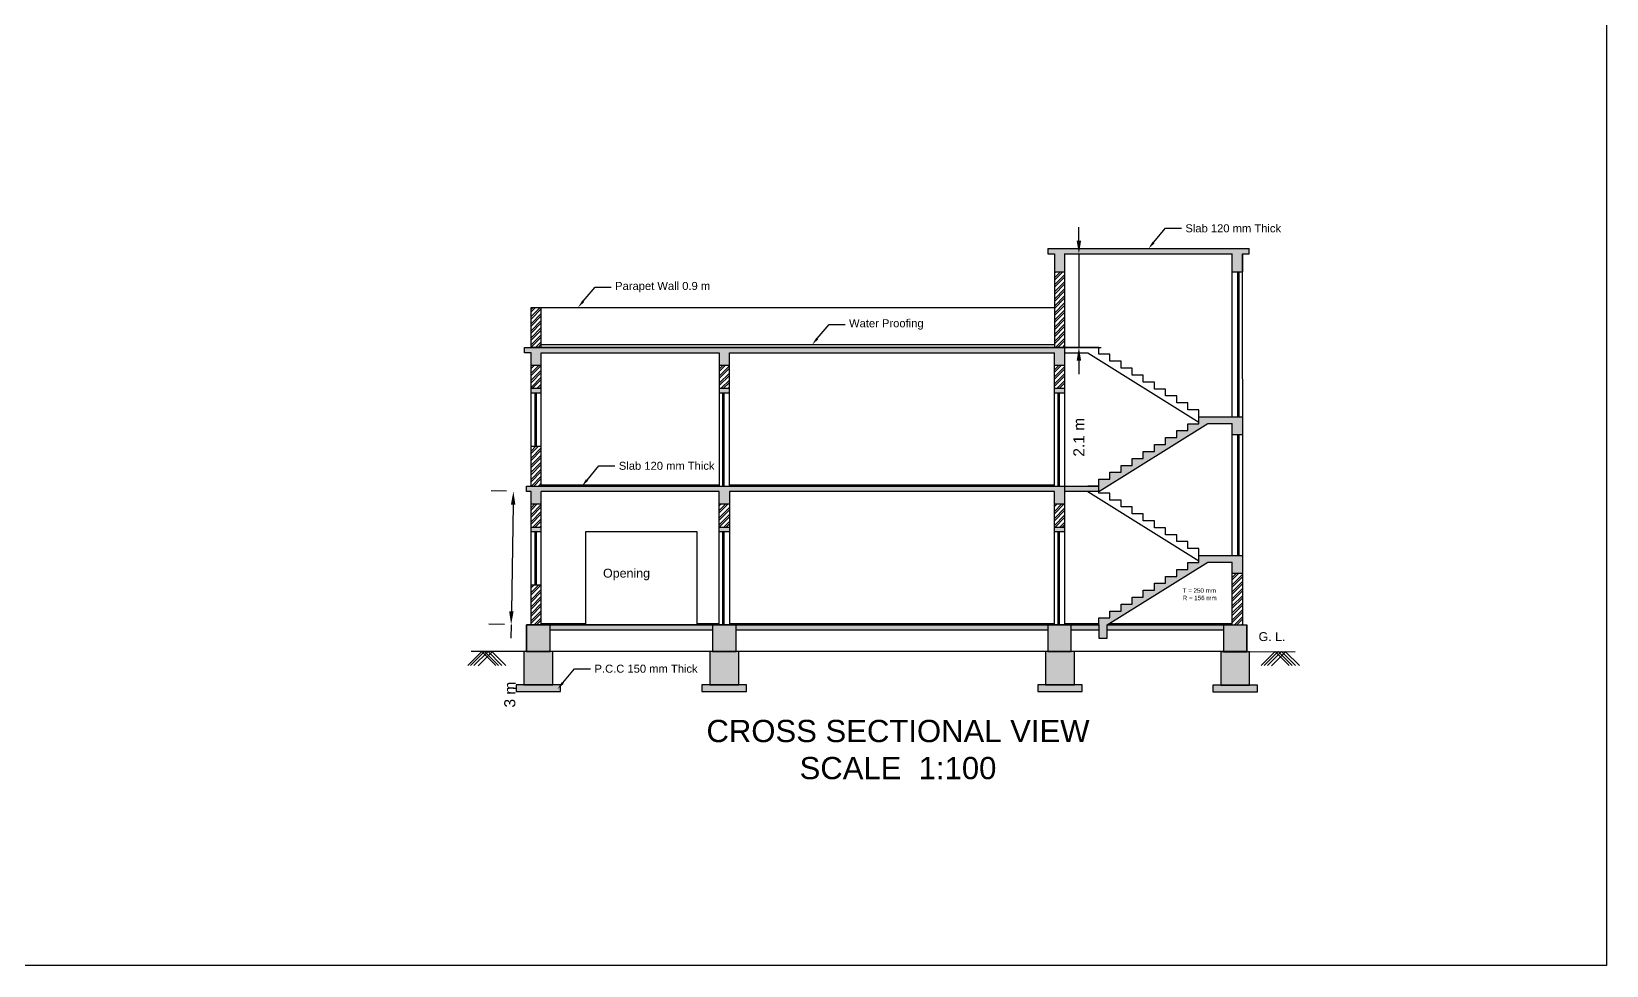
# Model space of a CAD drawing. Header units: metres. Extents: x 110.99 to 114.47, y 64.05 to 69.57.
# Drawn here: x 111.5787 to 111.9329, y 66.685 to 66.895 of the extents above; entities that cross this region are included whole.
import ezdxf
from ezdxf import colors
from ezdxf.entities.mleader import LeaderData, LeaderLine
from ezdxf.math import Vec2, Vec3

# ---------------------------------------------------------------- set-up
doc = ezdxf.new("R2010")
doc.units = ezdxf.units.M
doc.header["$MEASUREMENT"] = 0
for name, color, linetype in [('1.WALL', 7, 'Continuous'), ('8.TEXT', 7, 'Continuous'), ('SCALE', 3, 'Continuous'), ('SECTION LINE', 3, 'Continuous')]:
    doc.layers.add(name, color=color, linetype=linetype)
doc.styles.get("Standard").update_dxf_attribs({"font": 'arial.ttf'})
doc.dimstyles.new('ISO-25', dxfattribs={"dimtxt": 0.0025, "dimasz": 0.003, "dimexe": 0.005, "dimexo": 0.005, "dimgap": 0.01, "dimtad": 0, "dimdsep": 46, "dimtxsty": 'Standard', "dimcen": 2.5, "dimadec": 0, "dimazin": 0, "dimtfac": 1, "dimtmove": 0, "dimatfit": 3, "dimfxl": 1, "dimarcsym": 0})
pattern_1 = [(50, (111.6270594, 66.49484355), (0.0007172602, -6.27521e-05), [7.5e-05, -0.000825]), (355, (111.6270594, 66.49484355), (-0.0001387513, 0.0007521921), [6e-05, -0.00066]), (100.45144, (111.6271192, 66.4948383), (0.0005785088, 0.00068944), [6.37402e-05, -0.0007011421]), (46.1842, (111.6270594, 66.49504355), (0.0010672413, -0.0001655193), [0.0001125, -0.0012375]), (96.63564, (111.6271484, 66.4950298), (0.000934662, 0.0009741186), [9.56103e-05, -0.0010517138]), (351.18416, (111.6270594, 66.4950435), (0.000934662, 0.0009741186), [9e-05, -0.00099]), (21, (111.6271594, 66.49499355), (0.00059690705, -0.0004026189), [7.5e-05, -0.000825]), (326, (111.6271594, 66.49499355), (0.0002433153, 0.00072515), [6e-05, -0.00066]), (71.45144, (111.6272092, 66.49496), (0.0008402224, 0.0003225312), [6.37402e-05, -0.0007011421]), (37.5, (111.62705943, 66.49484355), (1.215986e-05, 0.00033289385), [0, -0.000652, 0, -0.00067, 0, -0.0006625]), (7.5, (111.62705943, 66.49484355), (0.00026306954, 0.0003944117), [0, -0.000382, 0, -0.000637, 0, -0.0002525]), (327.5, (111.62683643, 66.49484355), (0.00053382244, -2.255487e-05), [0, -0.00025, 0, -0.00078, 0, -0.001035]), (317.5, (111.62673643, 66.49484355), (0.00058318617, 0.000100105), [0, -0.000325, 0, -0.000518, 0, -0.000735])]

# ---------------------------------------------------------------- blocks, each defined once
blk = doc.blocks.new('*D114')
at = {"layer": '1.WALL', "color": 0, "linetype": 'Continuous', "lineweight": -2, "transparency": 16777216}
for p, q in [((111.81427, 66.84799), (111.81427, 66.85099)), ((111.81427, 66.84499), (111.81427, 66.82399)), ((111.81606, 66.84499), (111.81927, 66.84499)), ((111.81606, 66.82399), (111.81927, 66.82399)), ((111.81427, 66.82099), (111.81427, 66.81799))]:
    blk.add_line(p, q, dxfattribs=at)
at = {"layer": '1.WALL', "color": 0, "linetype": 'Continuous', "transparency": 16777216}
for points in [[(111.81377, 66.84799), (111.81477, 66.84799), (111.81427, 66.84499)], [(111.81377, 66.82099), (111.81477, 66.82099), (111.81427, 66.82399)]]:
    blk.add_solid(points, dxfattribs=at)
at = {"layer": 'Defpoints', "color": 0, "linetype": 'Continuous', "transparency": 16777216}
for p in [(111.81106, 66.84499), (111.81106, 66.82399), (111.81427, 66.82399)]:
    blk.add_point(p, dxfattribs=at)
at = {"layer": '1.WALL', "color": 0, "linetype": 'Continuous', "transparency": 16777216, "insert": (111.81427, 66.80378), "char_height": 0.0025, "attachment_point": 5, "rotation": 90}
blk.add_mtext('2.1 m', dxfattribs=at)
blk = doc.blocks.new('*D115')
at = {"layer": '1.WALL', "color": 0, "linetype": 'Continuous', "lineweight": -2, "transparency": 16777216}
for p, q in [((111.68556, 66.79167), (111.68209, 66.79173)), ((111.68704, 66.78864), (111.68664, 66.76464)), ((111.68506, 66.76167), (111.68159, 66.76173)), ((111.68659, 66.76164), (111.68654, 66.75864))]:
    blk.add_line(p, q, dxfattribs=at)
at = {"layer": '1.WALL', "color": 0, "linetype": 'Continuous', "transparency": 16777216}
for points in [[(111.68654, 66.78865), (111.68754, 66.78864), (111.68709, 66.79164)], [(111.68614, 66.76465), (111.68714, 66.76463), (111.68659, 66.76164)]]:
    blk.add_solid(points, dxfattribs=at)
at = {"layer": 'Defpoints', "color": 0, "linetype": 'Continuous', "transparency": 16777216}
for p in [(111.69056, 66.79159), (111.68659, 66.76164), (111.69006, 66.76159)]:
    blk.add_point(p, dxfattribs=at)
at = {"layer": '1.WALL', "color": 0, "linetype": 'Continuous', "transparency": 16777216, "insert": (111.68633, 66.74592), "char_height": 0.0025, "attachment_point": 5, "rotation": 89.0452}
blk.add_mtext('3 m', dxfattribs=at)

msp = doc.modelspace()

# ---------------------------------------------------------------- hatches: boundary and pattern name
at = {"true_color": 0x939598}
h = msp.add_hatch(dxfattribs=at)
h.set_pattern_fill('AR-CONC', color=252, scale=0.0001)
h.set_pattern_definition(pattern_1)
h.paths.add_polyline_path([(111.81106, 66.79279), (111.69006, 66.79279), (111.69006, 66.79159), (111.69106, 66.79159), (111.69106, 66.78879), (111.69336, 66.78879), (111.69336, 66.79159), (111.73336, 66.79159), (111.73336, 66.78879), (111.73566, 66.78879), (111.73566, 66.79159), (111.80876, 66.79159), (111.80876, 66.78879), (111.81106, 66.78879)])
h.paths.add_polyline_path([(111.73566, 66.82279), (111.80876, 66.82279), (111.80876, 66.81999), (111.81106, 66.81999), (111.81106, 66.82399), (111.69336, 66.82399), (111.69106, 66.82399), (111.68956, 66.82399), (111.68956, 66.82279), (111.69106, 66.82279), (111.69106, 66.81999), (111.69336, 66.81999), (111.69336, 66.82279), (111.73336, 66.82279), (111.73336, 66.81999), (111.73566, 66.81999)])
h.paths.add_polyline_path([(111.80726, 66.76159), (111.73716, 66.76159), (111.73716, 66.76039), (111.80726, 66.76039)])
h.paths.add_polyline_path([(111.73186, 66.76159), (111.69536, 66.76159), (111.69536, 66.76039), (111.73186, 66.76039)])
h.paths.add_polyline_path([(111.84126, 66.76159), (111.82064, 66.76159), (111.82064, 66.76039), (111.84126, 66.76039)])
h.paths.add_polyline_path([(111.81876, 66.76159), (111.81256, 66.76159), (111.81256, 66.76039), (111.81876, 66.76039)])
h.paths.add_polyline_path([(111.84676, 66.76159), (111.84126, 66.76159), (111.84126, 66.76039), (111.84676, 66.76039)])
h = msp.add_hatch(dxfattribs=at)
h.set_pattern_fill('AR-CONC', color=252, scale=0.0001)
h.set_pattern_definition(pattern_1)
h.paths.add_polyline_path([(111.85106, 66.80839), (111.84126, 66.80839), (111.84126, 66.80683), (111.83876, 66.80683), (111.83876, 66.80527), (111.83626, 66.80527), (111.83626, 66.80371), (111.83376, 66.80371), (111.83376, 66.80215), (111.83126, 66.80215), (111.83126, 66.80059), (111.82876, 66.80059), (111.82876, 66.79903), (111.82626, 66.79903), (111.82626, 66.79747), (111.82376, 66.79747), (111.82376, 66.79591), (111.82126, 66.79591), (111.82126, 66.79435), (111.81876, 66.79435), (111.81876, 66.79279), (111.81876, 66.79161), (111.84324, 66.80689), (111.84876, 66.80689), (111.84876, 66.80439), (111.85106, 66.80439)])
h.paths.add_polyline_path([(111.81876, 66.79279), (111.81626, 66.79279), (111.81106, 66.79279), (111.81106, 66.79159), (111.81872, 66.79159), (111.81876, 66.79161)])
h.paths.add_polyline_path([(111.84324, 66.77569), (111.84876, 66.77569), (111.84876, 66.77319), (111.85106, 66.77319), (111.85106, 66.77719), (111.84126, 66.77719), (111.84126, 66.77563), (111.83876, 66.77563), (111.83876, 66.77407), (111.83626, 66.77407), (111.83626, 66.77251), (111.83376, 66.77251), (111.83376, 66.77095), (111.83126, 66.77095), (111.83126, 66.76939), (111.82876, 66.76939), (111.82876, 66.76783), (111.82626, 66.76783), (111.82626, 66.76627), (111.82376, 66.76627), (111.82376, 66.76471), (111.82126, 66.76471), (111.82126, 66.76315), (111.81876, 66.76315), (111.81876, 66.76159), (111.82064, 66.76159)])
h.paths.add_polyline_path([(111.82064, 66.76159), (111.81876, 66.76159), (111.81876, 66.75859), (111.82064, 66.75859)])
h.paths.add_polyline_path([(111.815, 66.74809), (111.805, 66.74809), (111.805, 66.74659), (111.815, 66.74659)])
h.paths.add_polyline_path([(111.85441, 66.74807), (111.84441, 66.74807), (111.84441, 66.74659), (111.85441, 66.74659)])
h.paths.add_polyline_path([(111.73951, 66.74809), (111.72951, 66.74809), (111.72951, 66.74659), (111.73951, 66.74659)])
h.paths.add_polyline_path([(111.69771, 66.74809), (111.68771, 66.74809), (111.68771, 66.74659), (111.69771, 66.74659)])
at = {"true_color": 0x636466}
h = msp.add_hatch(dxfattribs=at)
h.set_pattern_fill('ANSI33', color=251, scale=0.005)
h.set_pattern_definition([(45, (111.6270594, 66.4948435), (-0.0008838835, 0.0008838835), []), (45, (111.6279433, 66.4948435), (-0.0008838835, 0.0008838835), [0.000625, -0.0003125])])
h.paths.add_polyline_path([(111.73776, 66.75559), (111.73126, 66.75559), (111.73126, 66.74809), (111.73776, 66.74809)])
h.paths.add_polyline_path([(111.73716, 66.76159), (111.73186, 66.76159), (111.73186, 66.75559), (111.73716, 66.75559)])
h.paths.add_polyline_path([(111.69596, 66.75559), (111.68946, 66.75559), (111.68946, 66.74809), (111.69596, 66.74809)])
h.paths.add_polyline_path([(111.69536, 66.76159), (111.69006, 66.76159), (111.69006, 66.75559), (111.69536, 66.75559)])
h.paths.add_polyline_path([(111.81256, 66.76159), (111.81106, 66.76159), (111.80726, 66.76159), (111.80726, 66.75559), (111.81256, 66.75559)])
h.paths.add_polyline_path([(111.81325, 66.75559), (111.80675, 66.75559), (111.80675, 66.74809), (111.81325, 66.74809)])
h.paths.add_polyline_path([(111.85266, 66.75557), (111.84616, 66.75557), (111.84616, 66.74809), (111.85266, 66.74809)])
h.paths.add_polyline_path([(111.85206, 66.76157), (111.84676, 66.76157), (111.84676, 66.75559), (111.85206, 66.75559)])
at = {"layer": '1.WALL'}
h = msp.add_hatch(dxfattribs=at)
h.set_pattern_fill('ANSI32', color=1, scale=0.003, style=0)
h.set_pattern_definition([(45, (111.2126757, 66.4949222), (-0.0007954951, 0.0007954951), []), (45, (111.213206, 66.4949222), (-0.0007954951, 0.0007954951), [])])
h.paths.add_polyline_path([(111.81106, 66.84099), (111.80876, 66.84099), (111.80876, 66.82399), (111.81106, 66.82399)])
h.paths.add_polyline_path([(111.81106, 66.81999), (111.80876, 66.81999), (111.80876, 66.81479), (111.81106, 66.81479)])
h.paths.add_polyline_path([(111.81106, 66.78879), (111.80876, 66.78879), (111.80876, 66.78359), (111.81106, 66.78359)])
at = {"layer": '8.TEXT', "true_color": 0x939598}
h = msp.add_hatch(dxfattribs=at)
h.set_pattern_fill('AR-CONC', color=252, scale=0.0001)
h.set_pattern_definition(pattern_1)
h.paths.add_polyline_path([(111.81106, 66.84499), (111.84876, 66.84499), (111.84876, 66.84099), (111.85106, 66.84099), (111.85106, 66.84499), (111.85256, 66.84499), (111.85256, 66.84619), (111.80726, 66.84619), (111.80726, 66.84499), (111.80876, 66.84499), (111.80876, 66.84099), (111.81106, 66.84099)])
at = {"layer": '8.TEXT'}
h = msp.add_hatch(dxfattribs=at)
h.set_pattern_fill('ANSI32', color=1, scale=0.003)
h.set_pattern_definition([(45, (111.6270594, 66.4948435), (-0.000795495, 0.000795495), []), (45, (111.6275898, 66.4948435), (-0.000795495, 0.000795495), [])])
h.paths.add_polyline_path([(111.73566, 66.81479), (111.73566, 66.81999), (111.73336, 66.81999), (111.73336, 66.81479)])
h.paths.add_polyline_path([(111.73566, 66.78359), (111.73566, 66.78879), (111.73336, 66.78879), (111.73336, 66.78359)])
h.paths.add_polyline_path([(111.84876, 66.76159), (111.85106, 66.76159), (111.85106, 66.77319), (111.84876, 66.77319)])
h.paths.add_polyline_path([(111.69106, 66.82399), (111.69336, 66.82399), (111.69336, 66.83299), (111.69106, 66.83299)])
h.paths.add_polyline_path([(111.69106, 66.81999), (111.69106, 66.81479), (111.69336, 66.81479), (111.69336, 66.81999)])
h.paths.add_polyline_path([(111.69336, 66.78359), (111.69336, 66.78879), (111.69106, 66.78879), (111.69106, 66.78359)])
h.paths.add_polyline_path([(111.69106, 66.79279), (111.69336, 66.79279), (111.69336, 66.80179), (111.69106, 66.80179)])
h.paths.add_polyline_path([(111.69106, 66.77059), (111.69106, 66.76159), (111.69336, 66.76159), (111.69336, 66.77059)])
at = {"layer": '8.TEXT', "true_color": 0x939598}
h = msp.add_hatch(dxfattribs=at)
h.set_pattern_fill('AR-CONC', color=252, scale=0.0001)
h.set_pattern_definition(pattern_1)
h.paths.add_polyline_path([(111.80876, 66.81479), (111.80876, 66.81379), (111.81106, 66.81379), (111.81106, 66.81479)])
h.paths.add_polyline_path([(111.73336, 66.81479), (111.73336, 66.81379), (111.73566, 66.81379), (111.73566, 66.81479)])
h.paths.add_polyline_path([(111.69106, 66.81479), (111.69106, 66.81379), (111.69336, 66.81379), (111.69336, 66.81479)])
h.paths.add_polyline_path([(111.69336, 66.78259), (111.69336, 66.78359), (111.69106, 66.78359), (111.69106, 66.78259)])
h.paths.add_polyline_path([(111.73336, 66.78359), (111.73336, 66.78259), (111.73566, 66.78259), (111.73566, 66.78359)])
h.paths.add_polyline_path([(111.81106, 66.78259), (111.81106, 66.78359), (111.80876, 66.78359), (111.80876, 66.78259)])

# ---------------------------------------------------------------- linework, layer by layer
at = {"color": 7}
for p, q in [((111.80726, 66.84619), (111.85256, 66.84619)), ((111.80726, 66.84619), (111.80726, 66.84499)), ((111.80726, 66.84499), (111.80876, 66.84499)), ((111.80876, 66.84499), (111.80876, 66.82399)), ((111.81106, 66.84499), (111.81106, 66.82399)), ((111.81106, 66.84499), (111.84876, 66.84499)), ((111.84876, 66.84099), (111.84876, 66.84499)), ((111.84876, 66.84099), (111.84876, 66.84499)), ((111.85106, 66.84499), (111.85256, 66.84499)), ((111.85106, 66.84099), (111.85106, 66.84499)), ((111.85256, 66.84499), (111.85256, 66.84619)), ((111.80876, 66.84099), (111.81106, 66.84099)), ((111.84876, 66.80839), (111.84876, 66.84099)), ((111.84876, 66.84099), (111.85106, 66.84099)), ((111.69336, 66.82399), (111.69336, 66.83299)), ((111.68956, 66.82399), (111.81876, 66.82399)), ((111.68956, 66.82279), (111.68956, 66.82399)), ((111.80876, 66.82459), (111.80876, 66.82399)), ((111.81106, 66.82399), (111.81106, 66.79279)), ((111.69106, 66.82279), (111.68956, 66.82279)), ((111.69106, 66.81999), (111.69336, 66.81999)), ((111.69336, 66.79279), (111.69336, 66.82279)), ((111.73336, 66.82279), (111.73336, 66.79279)), ((111.73336, 66.81999), (111.73566, 66.81999)), ((111.73566, 66.79279), (111.73566, 66.82279)), ((111.80876, 66.79279), (111.80876, 66.82279)), ((111.80876, 66.81999), (111.81106, 66.81999)), ((111.84876, 66.79279), (111.84876, 66.80689)), ((111.69006, 66.79279), (111.81876, 66.79279)), ((111.69006, 66.79159), (111.69006, 66.79279)), ((111.69106, 66.79159), (111.69006, 66.79159)), ((111.69106, 66.76159), (111.69106, 66.79159)), ((111.69336, 66.79309), (111.73336, 66.79309)), ((111.73336, 66.79159), (111.69336, 66.79159)), ((111.69336, 66.76159), (111.69336, 66.79159)), ((111.73336, 66.76159), (111.73336, 66.79159)), ((111.73566, 66.79309), (111.80876, 66.79309)), ((111.80876, 66.79159), (111.73566, 66.79159)), ((111.73566, 66.79159), (111.73566, 66.76159)), ((111.80876, 66.76159), (111.80876, 66.79159)), ((111.81106, 66.79279), (111.81106, 66.76159)), ((111.81876, 66.79159), (111.81106, 66.79159)), ((111.84876, 66.77719), (111.84876, 66.79279)), ((111.85106, 66.79279), (111.85106, 66.76159)), ((111.69106, 66.78879), (111.69336, 66.78879)), ((111.73336, 66.78879), (111.73566, 66.78879)), ((111.80876, 66.78879), (111.81106, 66.78879)), ((111.84876, 66.76159), (111.84876, 66.77569)), ((111.69006, 66.75559), (111.69006, 66.76159)), ((111.69006, 66.76159), (111.81876, 66.76159)), ((111.81106, 66.76189), (111.81876, 66.76189)), ((111.81106, 66.76159), (111.81256, 66.76159)), ((111.82064, 66.76159), (111.85206, 66.76159)), ((111.82112, 66.76189), (111.84876, 66.76189)), ((111.85206, 66.76159), (111.85206, 66.75559)), ((111.85206, 66.75559), (111.69006, 66.75559))]:
    msp.add_line(p, q, dxfattribs=at)
at = {"color": 3}
for p, q in [((111.81629, 66.82279), (111.84126, 66.80721)), ((111.81876, 66.79161), (111.84324, 66.80689)), ((111.84126, 66.80839), (111.85106, 66.80839)), ((111.84126, 66.80683), (111.84126, 66.80839)), ((111.84324, 66.80689), (111.84876, 66.80689)), ((111.84876, 66.80439), (111.85106, 66.80439)), ((111.81629, 66.79159), (111.84126, 66.77601)), ((111.84126, 66.77563), (111.84126, 66.77719)), ((111.84126, 66.77719), (111.85106, 66.77719)), ((111.82064, 66.76159), (111.84324, 66.77569)), ((111.84324, 66.77569), (111.84876, 66.77569)), ((111.84876, 66.77319), (111.85106, 66.77319)), ((111.81876, 66.76159), (111.81876, 66.75859)), ((111.82064, 66.75859), (111.82064, 66.76159)), ((111.81876, 66.75859), (111.82064, 66.75859))]:
    msp.add_line(p, q, dxfattribs=at)
at = {"color": 6}
for p, q in [((111.69106, 66.81479), (111.69336, 66.81479)), ((111.69106, 66.81379), (111.69336, 66.81379)), ((111.73336, 66.81479), (111.73566, 66.81479)), ((111.73336, 66.81379), (111.73566, 66.81379)), ((111.80876, 66.81479), (111.81106, 66.81479)), ((111.80876, 66.81379), (111.81106, 66.81379)), ((111.69106, 66.80179), (111.69336, 66.80179))]:
    msp.add_line(p, q, dxfattribs=at)
at = {"color": 5}
for p, q in [((111.69191, 66.81379), (111.69191, 66.80179)), ((111.69221, 66.81379), (111.69221, 66.80179)), ((111.73421, 66.79279), (111.73421, 66.81379)), ((111.73451, 66.79279), (111.73451, 66.81379)), ((111.80961, 66.79279), (111.80961, 66.81379)), ((111.80991, 66.79279), (111.80991, 66.81379)), ((111.84991, 66.80439), (111.84991, 66.77719)), ((111.85021, 66.80439), (111.85021, 66.77719)), ((111.69191, 66.78259), (111.69191, 66.77059)), ((111.69221, 66.78259), (111.69221, 66.77059)), ((111.73421, 66.76159), (111.73421, 66.78259)), ((111.73451, 66.76159), (111.73451, 66.78259)), ((111.80961, 66.76159), (111.80961, 66.78259)), ((111.80991, 66.76159), (111.80991, 66.78259))]:
    msp.add_line(p, q, dxfattribs=at)
at = {"color": 1}
for p, q in [((111.73716, 66.76159), (111.73186, 66.76159)), ((111.73186, 66.76159), (111.73186, 66.75559)), ((111.73716, 66.75559), (111.73716, 66.76159)), ((111.73776, 66.75559), (111.73126, 66.75559)), ((111.73126, 66.75559), (111.73126, 66.74809)), ((111.73186, 66.75559), (111.73716, 66.75559)), ((111.73776, 66.74809), (111.73776, 66.75559)), ((111.73951, 66.74809), (111.72951, 66.74809)), ((111.72951, 66.74809), (111.72951, 66.74659)), ((111.72951, 66.74659), (111.73951, 66.74659)), ((111.73126, 66.74809), (111.73776, 66.74809)), ((111.73951, 66.74659), (111.73951, 66.74809))]:
    msp.add_line(p, q, dxfattribs=at)
at = {"color": 7}
for points in [[(111.85106, 66.84499), (111.85106, 66.84219)], [(111.85098, 66.84099), (111.85106, 66.79279)], [(111.85106, 66.84219), (111.85106, 66.84099)], [(111.81876, 66.82399), (111.69106, 66.82399), (111.69106, 66.83299), (111.80876, 66.83299)], [(111.80876, 66.82459), (111.69336, 66.82459)], [(111.81876, 66.82399), (111.69336, 66.82399)], [(111.69106, 66.79279), (111.69106, 66.82279)], [(111.69336, 66.82279), (111.73336, 66.82279)], [(111.73566, 66.82279), (111.80876, 66.82279)], [(111.81106, 66.82279), (111.81629, 66.82279)], [(111.70336, 66.78259), (111.72836, 66.78259)], [(111.69006, 66.76039), (111.69006, 66.76159), (111.81876, 66.76159)], [(111.69336, 66.76189), (111.70336, 66.76189)], [(111.73186, 66.76039), (111.69536, 66.76039)], [(111.72836, 66.76189), (111.73336, 66.76189)], [(111.73566, 66.76189), (111.80876, 66.76189)], [(111.80726, 66.76039), (111.73716, 66.76039)], [(111.81876, 66.76039), (111.81256, 66.76039)], [(111.82064, 66.76159), (111.85206, 66.76159), (111.85206, 66.76039)], [(111.84676, 66.76039), (111.82064, 66.76039)]]:
    msp.add_lwpolyline(points, dxfattribs=at)
at = {"color": 3}
for points in [[(111.81876, 66.82243), (111.81876, 66.82399), (111.81626, 66.82399)], [(111.82126, 66.82087), (111.82126, 66.82243), (111.81876, 66.82243)], [(111.82376, 66.81931), (111.82376, 66.82087), (111.82126, 66.82087)], [(111.82626, 66.81775), (111.82626, 66.81931), (111.82376, 66.81931)], [(111.82876, 66.81619), (111.82876, 66.81775), (111.82626, 66.81775)], [(111.83126, 66.81463), (111.83126, 66.81619), (111.82876, 66.81619)], [(111.83376, 66.81307), (111.83376, 66.81463), (111.83126, 66.81463)], [(111.83626, 66.81151), (111.83626, 66.81307), (111.83376, 66.81307)], [(111.83876, 66.80995), (111.83876, 66.81151), (111.83626, 66.81151)], [(111.84126, 66.80839), (111.84126, 66.80995), (111.83876, 66.80995)], [(111.83876, 66.80527), (111.83876, 66.80683), (111.84126, 66.80683)], [(111.83126, 66.80059), (111.83126, 66.80215), (111.83376, 66.80215)], [(111.83376, 66.80215), (111.83376, 66.80371), (111.83626, 66.80371)], [(111.83626, 66.80371), (111.83626, 66.80527), (111.83876, 66.80527)], [(111.82626, 66.79747), (111.82626, 66.79903), (111.82876, 66.79903)], [(111.82876, 66.79903), (111.82876, 66.80059), (111.83126, 66.80059)], [(111.82126, 66.79435), (111.82126, 66.79591), (111.82376, 66.79591)], [(111.82376, 66.79591), (111.82376, 66.79747), (111.82626, 66.79747)], [(111.81876, 66.79123), (111.81876, 66.79279), (111.81626, 66.79279)], [(111.81876, 66.79279), (111.81876, 66.79435), (111.82126, 66.79435)], [(111.82126, 66.78967), (111.82126, 66.79123), (111.81876, 66.79123)], [(111.82376, 66.78811), (111.82376, 66.78967), (111.82126, 66.78967)], [(111.82626, 66.78655), (111.82626, 66.78811), (111.82376, 66.78811)], [(111.82876, 66.78499), (111.82876, 66.78655), (111.82626, 66.78655)], [(111.83126, 66.78343), (111.83126, 66.78499), (111.82876, 66.78499)], [(111.83376, 66.78187), (111.83376, 66.78343), (111.83126, 66.78343)], [(111.83626, 66.78031), (111.83626, 66.78187), (111.83376, 66.78187)], [(111.83876, 66.77875), (111.83876, 66.78031), (111.83626, 66.78031)], [(111.84126, 66.77719), (111.84126, 66.77875), (111.83876, 66.77875)], [(111.83626, 66.77251), (111.83626, 66.77407), (111.83876, 66.77407)], [(111.83876, 66.77407), (111.83876, 66.77563), (111.84126, 66.77563)], [(111.83126, 66.76939), (111.83126, 66.77095), (111.83376, 66.77095)], [(111.83376, 66.77095), (111.83376, 66.77251), (111.83626, 66.77251)], [(111.82626, 66.76627), (111.82626, 66.76783), (111.82876, 66.76783)], [(111.82876, 66.76783), (111.82876, 66.76939), (111.83126, 66.76939)], [(111.81876, 66.76159), (111.81876, 66.76315), (111.82126, 66.76315)], [(111.82126, 66.76315), (111.82126, 66.76471), (111.82376, 66.76471)], [(111.82376, 66.76471), (111.82376, 66.76627), (111.82626, 66.76627)]]:
    msp.add_lwpolyline(points, dxfattribs=at)
at = {"color": 6}
for points in [[(111.69106, 66.78359), (111.69336, 66.78359)], [(111.69106, 66.78259), (111.69336, 66.78259)], [(111.73336, 66.78359), (111.73566, 66.78359)], [(111.73336, 66.78259), (111.73566, 66.78259)], [(111.80876, 66.78359), (111.81106, 66.78359)], [(111.80876, 66.78259), (111.81106, 66.78259)], [(111.69106, 66.77059), (111.69336, 66.77059)]]:
    msp.add_lwpolyline(points, dxfattribs=at)
at = {"color": 252, "true_color": 0x939598}
msp.add_lwpolyline([(111.70336, 66.78259), (111.72836, 66.78259), (111.72836, 66.76159), (111.70336, 66.76159)], close=True, dxfattribs=at)
at = {"color": 7}
msp.add_lwpolyline([(111.70336, 66.78259), (111.72836, 66.78259), (111.72836, 66.76159), (111.70336, 66.76159)], close=True, dxfattribs=at)
at = {"color": 1}
for points in [[(111.69006, 66.75559), (111.69536, 66.75559), (111.69536, 66.76159), (111.69006, 66.76159)], [(111.80726, 66.75559), (111.81256, 66.75559), (111.81256, 66.76159), (111.80726, 66.76159)], [(111.84676, 66.75557), (111.85206, 66.75557), (111.85206, 66.76157), (111.84676, 66.76157)], [(111.68946, 66.74809), (111.69596, 66.74809), (111.69596, 66.75559), (111.68946, 66.75559)], [(111.80675, 66.74809), (111.81325, 66.74809), (111.81325, 66.75559), (111.80675, 66.75559)], [(111.84616, 66.74807), (111.85266, 66.74807), (111.85266, 66.75557), (111.84616, 66.75557)], [(111.68771, 66.74659), (111.69771, 66.74659), (111.69771, 66.74809), (111.68771, 66.74809)], [(111.805, 66.74659), (111.815, 66.74659), (111.815, 66.74809), (111.805, 66.74809)], [(111.84441, 66.74657), (111.85441, 66.74657), (111.85441, 66.74807), (111.84441, 66.74807)]]:
    msp.add_lwpolyline(points, close=True, dxfattribs=at)
at = {"layer": '1.WALL', "color": 3}
msp.add_line((111.84876, 66.84099), (111.85098, 66.84099), dxfattribs=at)
at = {"layer": '1.WALL', "color": 5}
for p, q in [((111.84991, 66.84099), (111.84991, 66.80839)), ((111.85021, 66.84099), (111.85021, 66.80839))]:
    msp.add_line(p, q, dxfattribs=at)
at = {"layer": '1.WALL'}
for p, q in [((111.67998, 66.75559), (111.67757, 66.75559)), ((111.86075, 66.75557), (111.86293, 66.75559))]:
    msp.add_line(p, q, dxfattribs=at)
at = {"layer": '1.WALL', "color": 7, "linetype": 'Continuous'}
for p, q in [((111.68946, 66.75559), (111.67998, 66.75559)), ((111.85266, 66.75557), (111.86073, 66.75558))]:
    msp.add_line(p, q, dxfattribs=at)
at = {"layer": 'SCALE', "color": 5, "linetype": 'Continuous'}
msp.add_lwpolyline([(111.33892, 67.10501), (111.93292, 67.10501), (111.93292, 66.68501), (111.33892, 66.68501)], close=True, dxfattribs=at)
at = {"layer": 'SECTION LINE', "color": 3}
for p, q in [((111.67998, 66.75559), (111.67683, 66.75243)), ((111.68062, 66.75559), (111.67747, 66.75243)), ((111.68139, 66.75559), (111.67823, 66.75243)), ((111.68229, 66.75557), (111.67914, 66.75242)), ((111.68312, 66.75245), (111.67998, 66.75559)), ((111.68376, 66.75245), (111.68062, 66.75559)), ((111.68452, 66.75245), (111.68139, 66.75559)), ((111.68543, 66.75243), (111.68229, 66.75557)), ((111.85843, 66.75559), (111.85528, 66.75243)), ((111.85908, 66.75559), (111.85592, 66.75243)), ((111.85984, 66.75559), (111.85669, 66.75243)), ((111.86075, 66.75557), (111.8576, 66.75242)), ((111.86157, 66.75245), (111.85843, 66.75559)), ((111.86221, 66.75245), (111.85908, 66.75559)), ((111.86298, 66.75245), (111.85984, 66.75559)), ((111.86389, 66.75243), (111.86075, 66.75557))]:
    msp.add_line(p, q, dxfattribs=at)

# ---------------------------------------------------------------- texts
at = {"layer": '8.TEXT', "attachment_point": 1}
for s, width, insert, char_height in [('Opening', 0.0164521, (111.70726, 66.77423), 0.002), ('T = 250 mm\\PR = 156 mm', 0.0095094, (111.83761, 66.76982), 0.001), ('G. L.', 0.0261585, (111.85467, 66.75996), 0.002), ('\\pxqc;CROSS SECTIONAL VIEW\\PSCALE  1:100', 0.1060977, (111.72054, 66.74024), 0.005)]:
    msp.add_mtext_dynamic_manual_height_columns(s, width=width, gutter_width=0.01, heights=[0], dxfattribs=dict(at, insert=insert, char_height=char_height))

# ---------------------------------------------------------------- dimensions: what is measured, and where the dimension line sits
at = {"layer": '1.WALL', "color": 7, "linetype": 'Continuous'}
dim = msp.add_linear_dim(base=(111.81427, 66.82399), p1=(111.81106, 66.84499), p2=(111.81106, 66.82399), angle=90, text='2.1 m', dimstyle='ISO-25', dxfattribs=at)
dim.commit()
dim.dimension.update_dxf_attribs({"geometry": '*D114', "text_midpoint": (111.81427, 66.80378)})
dim = msp.add_aligned_dim(p1=(111.69056, 66.79159), p2=(111.69006, 66.76159), distance=-0.00347, text='3 m', dimstyle='ISO-25', dxfattribs=at)
dim.commit()
dim.dimension.update_dxf_attribs({"geometry": '*D115', "text_midpoint": (111.68633, 66.74592)})

# ---------------------------------------------------------------- leaders
at = {"layer": '8.TEXT', "color": 7}
ml = msp.add_multileader_mtext('Standard', dxfattribs=at)
ml.set_content('Slab 120 mm Thick', color=7)
ml.set_leader_properties()
ml.build(insert=Vec2(0, 0))
ml.multileader.update_dxf_attribs({"dogleg_length": 0.36, "arrow_head_size": 0.0018})
ctx = ml.context
ctx.base_point, ctx.char_height, ctx.arrow_head_size, ctx.landing_gap_size, ctx.plane_origin = Vec3(111.83732, 66.85076), 0.0018, 0.0018, 0.0009, Vec3(111.82991, 66.84619)
notes = []
notes.append((ctx, [(0, (1, 1, 0), (111.83372, 66.85076), (1, 0), 0.0036, [(0, [(111.82991, 66.84619)], 0, [])])]))
ctx.mtext.insert, ctx.mtext.flow_direction = Vec3(111.83822, 66.85167), 5
ml = msp.add_multileader_mtext('Standard', dxfattribs=at)
ml.set_content('Parapet Wall 0.9 m', color=7)
ml.set_leader_properties()
ml.build(insert=Vec2(0, 0))
ml.multileader.update_dxf_attribs({"dogleg_length": 0.36, "arrow_head_size": 0.0018})
ctx = ml.context
ctx.base_point, ctx.char_height, ctx.arrow_head_size, ctx.landing_gap_size, ctx.plane_origin = Vec3(111.70907, 66.83756), 0.0018, 0.0018, 0.0009, Vec3(111.70165, 66.83299)
notes.append((ctx, [(0, (1, 1, 0), (111.70547, 66.83756), (1, 0), 0.0036, [(0, [(111.70165, 66.83299)], 0, [])])]))
ctx.mtext.insert, ctx.mtext.flow_direction = Vec3(111.70997, 66.83871), 5
ml = msp.add_multileader_mtext('Standard', dxfattribs=at)
ml.set_content('Water Proofing ', color=7)
ml.set_leader_properties()
ml.build(insert=Vec2(0, 0))
ml.multileader.update_dxf_attribs({"dogleg_length": 0.36, "arrow_head_size": 0.0018})
ctx = ml.context
ctx.base_point, ctx.char_height, ctx.arrow_head_size, ctx.landing_gap_size, ctx.plane_origin = Vec3(111.76168, 66.82916), 0.0018, 0.0018, 0.0009, Vec3(111.75427, 66.82459)
notes.append((ctx, [(0, (1, 1, 0), (111.75808, 66.82916), (1, 0), 0.0036, [(0, [(111.75427, 66.82459)], 0, [])])]))
ctx.mtext.insert, ctx.mtext.flow_direction = Vec3(111.76258, 66.83032), 5
ml = msp.add_multileader_mtext('Standard', dxfattribs=at)
ml.set_content('Slab 120 mm Thick', color=7)
ml.set_leader_properties()
ml.build(insert=Vec2(0, 0))
ml.multileader.update_dxf_attribs({"dogleg_length": 0.36, "arrow_head_size": 0.0018})
ctx = ml.context
ctx.base_point, ctx.char_height, ctx.arrow_head_size, ctx.landing_gap_size, ctx.plane_origin = Vec3(111.70991, 66.79736), 0.0018, 0.0018, 0.0009, Vec3(111.7025, 66.79279)
notes.append((ctx, [(0, (1, 1, 0), (111.70631, 66.79736), (1, 0), 0.0036, [(0, [(111.7025, 66.79279)], 0, [])])]))
ctx.mtext.insert, ctx.mtext.flow_direction = Vec3(111.71081, 66.79827), 5
ml = msp.add_multileader_mtext('Standard', dxfattribs=at)
ml.set_content('P.C.C 150 mm Thick', color=7)
ml.set_leader_properties()
ml.build(insert=Vec2(0, 0))
ml.multileader.update_dxf_attribs({"dogleg_length": 0.36, "arrow_head_size": 0.0018})
ctx = ml.context
ctx.base_point, ctx.char_height, ctx.arrow_head_size, ctx.landing_gap_size, ctx.plane_origin = Vec3(111.70444, 66.75173), 0.0018, 0.0018, 0.0009, Vec3(111.69703, 66.74716)
notes.append((ctx, [(0, (1, 1, 0), (111.70084, 66.75173), (1, 0), 0.0036, [(0, [(111.69703, 66.74716)], 0, [])])]))
ctx.mtext.insert, ctx.mtext.flow_direction = Vec3(111.70534, 66.75265), 5
for ctx, leaders in notes:
    for number, flags, end, landing, length, lines in leaders:
        leader = LeaderData()
        leader.index, (leader.has_last_leader_line, leader.has_dogleg_vector, leader.attachment_direction) = number, flags
        leader.last_leader_point, leader.dogleg_vector, leader.dogleg_length = Vec3(end), Vec3(landing), length
        for number, points, colour, breaks in lines:
            line = LeaderLine()
            line.index, line.vertices, line.color, line.breaks = number, Vec3.list(points), colors.encode_raw_color(colour), breaks
            leader.lines.append(line)
        ctx.leaders.append(leader)

doc.saveas('drawing.dxf')
